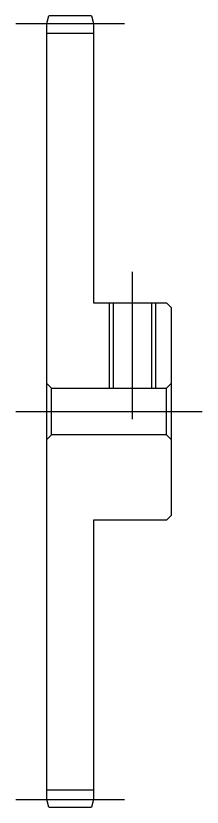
# Model space of a CAD drawing. Extents: x -2 to 81, y -8 to 63.
# Drawn here: x 69 to 81, y 10 to 61 of the extents above; entities that cross this region are included whole.
import ezdxf

# ---------------------------------------------------------------- set-up
doc = ezdxf.new("R2010")
doc.units = 0
doc.header["$LTSCALE"] = 0.5
doc.linetypes.add('CENTER', pattern=[50.8, 31.75, -6.35, 6.35, -6.35])
for name, color, linetype in [('MSM_CENTER', 1, 'CENTER'), ('MSM_CONTINUOUS', 7, 'CONTINUOUS'), ('MSM_NARROW', 5, 'CONTINUOUS')]:
    doc.layers.add(name, color=color, linetype=linetype)

msp = doc.modelspace()

# ---------------------------------------------------------------- linework, layer by layer
at = {"layer": 'MSM_CENTER'}
for p, q in [((69, 60.5), (76, 60.5)), ((76.5, 44.5), (76.5, 35)), ((69, 35.5), (81, 35.5)), ((69, 10.5), (76, 10.5))]:
    msp.add_line(p, q, dxfattribs=at)
at = {"layer": 'MSM_CONTINUOUS'}
for p, q in [((71, 60.5), (71.134, 61)), ((73.866, 61), (71.134, 61)), ((73.866, 61), (74, 60.5)), ((71, 10.5), (71, 60.5)), ((74, 60.5), (74, 42.5)), ((71, 59.875), (74, 59.875)), ((74, 42.5), (78.7, 42.5)), ((75.27, 42.5), (75.27, 37)), ((77.729, 42.5), (77.729, 37)), ((78.7, 42.5), (79, 42.2)), ((79, 42.2), (79, 28.8)), ((71.3, 37), (71, 37.3)), ((79, 37.3), (78.7, 37)), ((71.3, 37), (78.7, 37)), ((71.3, 34), (71.3, 37)), ((78.7, 34), (78.7, 37)), ((71, 33.7), (71.3, 34)), ((78.7, 34), (71.3, 34)), ((78.7, 34), (79, 33.7)), ((79, 28.8), (78.7, 28.5)), ((74, 28.5), (74, 10.5)), ((78.7, 28.5), (74, 28.5)), ((71, 11.125), (74, 11.125)), ((71.134, 10), (71, 10.5)), ((74, 10.5), (73.866, 10)), ((71.134, 10), (73.866, 10))]:
    msp.add_line(p, q, dxfattribs=at)
at = {"layer": 'MSM_NARROW'}
for p, q in [((75, 42.5), (75, 37)), ((78, 42.5), (78, 37))]:
    msp.add_line(p, q, dxfattribs=at)

doc.saveas('drawing.dxf')
